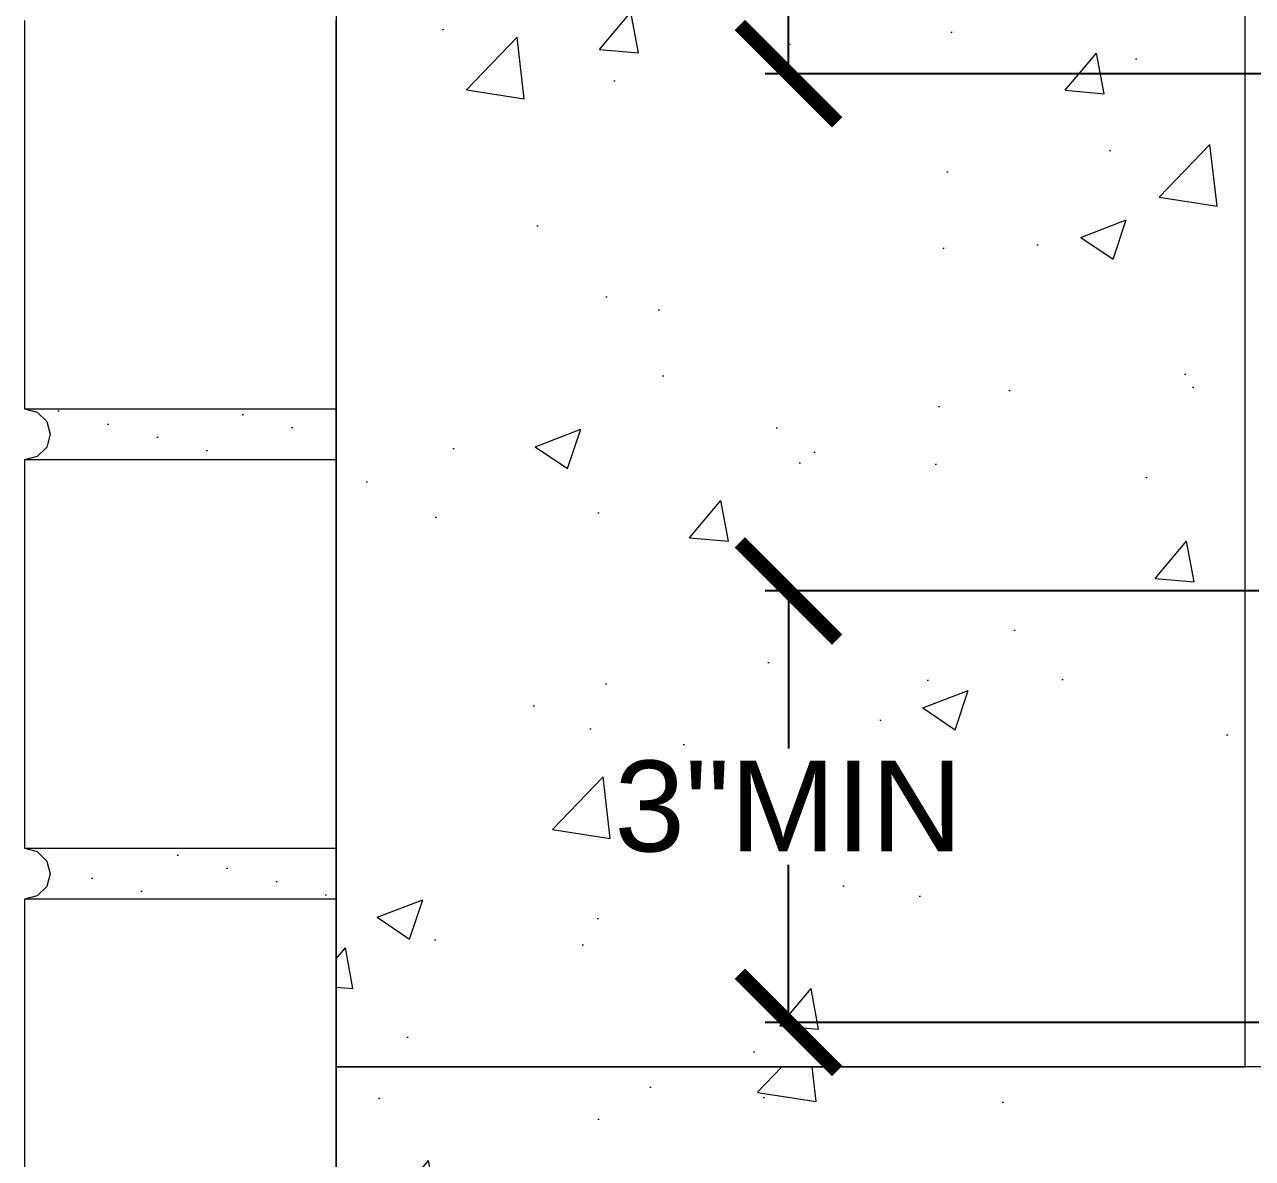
# Model space of a CAD drawing. Header units: inches. Extents: x -0.6 to 87.1, y 0 to 63.4.
# Drawn here: x 0.79 to 10.24, y 23.26 to 31.99 of the extents above; entities that cross this region are included whole.
import ezdxf

# ---------------------------------------------------------------- set-up
doc = ezdxf.new("R2010")
doc.units = ezdxf.units.IN
doc.header["$MEASUREMENT"] = 0
doc.set_wipeout_variables(frame=1)
for name, color, linetype, lineweight in [('Dimensions', 20, 'Continuous', 0), ('Others', 190, 'Continuous', 0), ('Text', 20, 'Continuous', 0)]:
    doc.layers.add(name, color=color, linetype=linetype, lineweight=lineweight)
doc.styles.get("Standard").update_dxf_attribs({"font": 'arial.ttf'})
doc.dimstyles.get("Standard").update_dxf_attribs({"dimtxt": 0.18, "dimasz": 0.18, "dimexe": 0.18, "dimexo": 0.0625, "dimgap": 0.09, "dimtad": 0, "dimtih": 1, "dimtoh": 1, "dimdec": 4, "dimzin": 0, "dimdsep": 46, "dimtxsty": 'Standard', "dimcen": 0.09, "dimadec": 0, "dimazin": 0, "dimtfac": 1, "dimtdec": 4, "dimtofl": 0, "dimtmove": 0, "dimatfit": 3, "dimfxl": 1, "dimtolj": 1, "dimtzin": 0, "dimarcsym": 0})
pattern_1 = [(45, (0, 0), (-0.482183, 0.482183), [0, -0.3937]), (45, (-0.1019, 0.3803), (-0.482183, 0.482183), [0, -0.3937])]

# ---------------------------------------------------------------- blocks, each defined once
blk = doc.blocks.new('CI Tools Brick Wall Section[4]_2', base_point=(-9.4, -22.4094))
at = {"linetype": 'Continuous'}
for points in [[(-7, 4.6772), (-7, 5.0709), (-9.4, 5.0709), (-9.3016, 5.0445), (-9.2295, 4.9724), (-9.2031, 4.874), (-9.2295, 4.7756), (-9.3016, 4.7035), (-9.4, 4.6772)], [(-7, 1.2913), (-7, 1.685), (-9.4, 1.685), (-9.3016, 1.6587), (-9.2295, 1.5866), (-9.2031, 1.4882), (-9.2295, 1.3898), (-9.3016, 1.3177), (-9.4, 1.2913)]]:
    blk.add_wipeout(points, dxfattribs=at).dxf.layer = 'Others'
at = {"layer": 'Others', "linetype": 'Continuous'}
h = blk.add_hatch(dxfattribs=at)
h.set_pattern_fill('PLASTER_0002', color=256, style=0, pattern_type=2)
h.set_pattern_definition(pattern_1)
h.paths.add_polyline_path([(-7, 4.6772), (-7, 5.0709), (-9.4, 5.0709), (-9.3016, 5.0445), (-9.2295, 4.9724), (-9.2031, 4.874), (-9.2295, 4.7756), (-9.3016, 4.7035), (-9.4, 4.6772)])
h = blk.add_hatch(dxfattribs=at)
h.set_pattern_fill('PLASTER_0002', color=256, style=0, pattern_type=2)
h.set_pattern_definition(pattern_1)
h.paths.add_polyline_path([(-7, 1.2913), (-7, 1.685), (-9.4, 1.685), (-9.3016, 1.6587), (-9.2295, 1.5866), (-9.2031, 1.4882), (-9.2295, 1.3898), (-9.3016, 1.3177), (-9.4, 1.2913)])
for p, q in [((-9.4, 8.063), (-9.4, 5.0709)), ((-7, 5.0709), (-7, 8.063)), ((-9.4, 5.0709), (-9.3016, 5.0445)), ((-9.4, 5.0709), (-7, 5.0709)), ((-9.3016, 5.0445), (-9.2295, 4.9724)), ((-7, 4.6772), (-7, 5.0709)), ((-9.2295, 4.9724), (-9.2031, 4.874)), ((-9.2031, 4.874), (-9.2295, 4.7756)), ((-9.2295, 4.7756), (-9.3016, 4.7035)), ((-9.3016, 4.7035), (-9.4, 4.6772)), ((-7, 4.6772), (-9.4, 4.6772)), ((-9.4, 4.6772), (-9.4, 1.685)), ((-7, 1.685), (-7, 4.6772)), ((-9.4, 1.685), (-9.3016, 1.6587)), ((-9.4, 1.685), (-7, 1.685)), ((-9.3016, 1.6587), (-9.2295, 1.5866)), ((-7, 1.2913), (-7, 1.685)), ((-9.2295, 1.5866), (-9.2031, 1.4882)), ((-9.2031, 1.4882), (-9.2295, 1.3898)), ((-9.2295, 1.3898), (-9.3016, 1.3177)), ((-9.3016, 1.3177), (-9.4, 1.2913)), ((-7, 1.2913), (-9.4, 1.2913)), ((-9.4, 1.2913), (-9.4, -1.7008)), ((-7, -1.7008), (-7, 1.2913))]:
    blk.add_line(p, q, dxfattribs=at)
blk = doc.blocks.new('_ArchTick')
at = {"color": 0, "linetype": 'ByBlock', "const_width": 0.15}
blk.add_lwpolyline([(-0.5, -0.5), (0.5, 0.5)], dxfattribs=at)
blk = doc.blocks.new('*D19')
at = {"layer": 'Defpoints', "color": 0, "transparency": 16777216}
for p in [(10.3554, 27.629), (6.6715, 24.3055), (10.3551, 24.3055)]:
    blk.add_point(p, dxfattribs=at)
at = {"layer": 'Dimensions', "color": 0, "lineweight": -2, "transparency": 16777216}
for p, q in [((10.2929, 27.629), (6.4915, 27.629)), ((6.6715, 27.629), (6.6715, 26.4149)), ((6.6715, 24.3055), (6.6715, 25.5196)), ((10.2926, 24.3055), (6.4915, 24.3055))]:
    blk.add_line(p, q, dxfattribs=at)
at = {"layer": 'Dimensions', "color": 0, "lineweight": -2, "transparency": 16777216, "xscale": 0.75, "yscale": 0.75, "zscale": 0.75}
for p, rotation in [((6.6715, 27.629), 90), ((6.6715, 24.3055), 270)]:
    blk.add_blockref('_ArchTick', p, dxfattribs=dict(at, rotation=rotation))
at = {"layer": 'Dimensions', "color": 0, "transparency": 16777216, "insert": (6.6715, 25.9672), "char_height": 0.7, "attachment_point": 5}
blk.add_mtext('\\A1;3"MIN', dxfattribs=at)
blk = doc.blocks.new('*D18')
at = {"layer": 'Defpoints', "color": 0, "transparency": 16777216}
for p in [(6.6715, 61.277), (10.1874, 61.277), (11.2083, 31.6144)]:
    blk.add_point(p, dxfattribs=at)
at = {"layer": 'Text', "color": 0, "lineweight": -2, "transparency": 16777216}
for p, q in [((10.1249, 61.277), (6.4915, 61.277)), ((6.6715, 61.277), (6.6715, 46.4862)), ((6.6715, 31.6144), (6.6715, 45.6029)), ((11.1458, 31.6144), (6.4915, 31.6144))]:
    blk.add_line(p, q, dxfattribs=at)
at = {"layer": 'Text', "color": 0, "lineweight": -2, "transparency": 16777216, "xscale": 0.75, "yscale": 0.75, "zscale": 0.75}
for p, rotation in [((6.6715, 61.277), 90), ((6.6715, 31.6144), 270)]:
    blk.add_blockref('_ArchTick', p, dxfattribs=dict(at, rotation=rotation))
at = {"layer": 'Text', "color": 0, "transparency": 16777216, "insert": (6.6715, 46.0446), "char_height": 0.7, "attachment_point": 5}
blk.add_mtext('\\A1;42" MIN', dxfattribs=at)

msp = doc.modelspace()

# ---------------------------------------------------------------- hatches: boundary and pattern name
at = {"layer": 'Others'}
h = msp.add_hatch(dxfattribs=at)
h.set_pattern_fill('CONCRETE___STRUCTURAL_0002', color=256, style=0, pattern_type=2)
h.set_pattern_definition([(50, (34.2105, 12.7542), (-3.64368, 0.31878), [0.381, -4.191]), (355, (34.2105, 12.7542), (-0.70486, 3.82114), [0.3048, -3.3528]), (100.451, (34.514, 12.7277), (2.93883, 3.50235), [0.3238, -3.5618]), (46.184, (34.2105, 13.7702), (-5.4216, 0.84084), [0.5715, -6.2865]), (96.636, (34.6623, 13.7), (4.7481, 4.9485), [0.4857, -5.3427]), (351.184, (34.2105, 13.77), (4.7481, 4.9485), [0.4572, -5.0292]), (21, (34.7185, 13.5162), (-3.0323, 2.0453), [0.381, -4.191]), (326, (34.7185, 13.5162), (1.23604, 3.68376), [0.3048, -3.3528]), (71.451, (34.9712, 13.3458), (4.26833, 1.63845), [0.3238, -3.5618]), (37.5, (34.2105, 12.7542), (0.06177, 1.6911), [0, -3.31216, 0, -3.4036, 0, -3.3655]), (7.5, (34.2105, 12.7542), (1.33639, 2.00361), [0, -1.94056, 0, -3.23596, 0, -1.2827]), (327.5, (33.0777, 12.7542), (-2.71182, 0.11458), [0, -1.27, 0, -3.9624, 0, -5.2578]), (317.5, (32.5697, 12.7542), (2.96259, 0.50853), [0, -1.651, 0, -2.63144, 0, -3.7338])])
h.paths.add_polyline_path([(3.18738, 1.54636), (10.18738, 1.54636), (10.18738, 15.93176), (58.7295, 15.93176), (58.7295, 23.96209), (10.16808, 23.96209), (3.18738, 23.96209)])

# ---------------------------------------------------------------- linework, layer by layer
at = {"layer": 'Others', "linetype": 'Continuous'}
for p, q in [((3.18738, 32.74949), (3.18738, 28.74949)), ((10.18738, 28.74949), (10.18738, 32.74949)), ((3.18738, 28.74949), (3.18738, 28.35579)), ((10.18738, 28.35579), (10.18738, 28.74949)), ((3.18738, 28.35579), (3.18738, 24.35579)), ((10.18738, 24.35579), (10.18738, 28.35579)), ((3.18738, 24.35579), (3.18738, 23.96209)), ((10.18738, 23.96209), (10.18738, 24.35579))]:
    msp.add_line(p, q, dxfattribs=at)
at = {"layer": 'Others', "flags": 128}
msp.add_lwpolyline([(3.18738, 1.54636), (10.18738, 1.54636), (10.18738, 15.93176), (58.7295, 15.93176), (58.7295, 23.96209), (10.16808, 23.96209), (3.18738, 23.96209)], close=True, dxfattribs=at)

# ---------------------------------------------------------------- dimensions: what is measured, and where the dimension line sits
at = {"layer": 'Dimensions'}
dim = msp.add_linear_dim(base=(6.6715, 24.30546), p1=(10.35538, 27.62901), p2=(10.35511, 24.30546), angle=90, text='3"MIN', dimstyle='Standard', override={"dimtxt": 0.7, "dimasz": 0.75, "dimblk1": 'ArchTick', "dimblk2": 'ArchTick', "dimsah": 1}, dxfattribs=at)
dim.commit()
dim.dimension.update_dxf_attribs({"geometry": '*D19', "text_midpoint": (6.6715, 25.96723)})
at = {"layer": 'Text'}
dim = msp.add_linear_dim(base=(6.6715, 61.27705), p1=(11.20828, 31.61438), p2=(10.18738, 61.27705), angle=90, text='42" MIN', dimstyle='Standard', override={"dimtxt": 0.7, "dimasz": 0.75, "dimblk1": 'ArchTick', "dimblk2": 'ArchTick', "dimsah": 1}, dxfattribs=at)
dim.commit()
dim.dimension.update_dxf_attribs({"geometry": '*D18', "text_midpoint": (6.6715, 46.04457), "dimtype": 160})

# ---------------------------------------------------------------- next in the draw order: block references
at = {"layer": 'Others', "linetype": 'Continuous'}
msp.add_blockref('CI Tools Brick Wall Section[4]_2', (0.78738, 1.55264), dxfattribs=at)

# ---------------------------------------------------------------- next in the draw order: hatches: boundary and pattern name
at = {"layer": 'Others'}
h = msp.add_hatch(dxfattribs=at)
h.set_pattern_fill('AR-CONC', color=256, scale=0.5, style=0)
h.set_pattern_definition([(50, (10.1874, 23.962), (3.5863, -0.31376), [0.375, -4.125]), (355, (10.1874, 23.962), (-0.69376, 3.76096), [0.3, -3.3]), (100.451, (10.4862, 23.936), (2.89254, 3.4472), [0.3187, -3.5057]), (46.184, (10.1874, 24.962), (5.3362, -0.8276), [0.5625, -6.1875]), (96.636, (10.632, 24.893), (4.6733, 4.8706), [0.47805, -5.2586]), (351.184, (10.1874, 24.962), (4.6733, 4.8706), [0.45, -4.95]), (21, (10.6874, 24.712), (2.98454, -2.0131), [0.375, -4.125]), (326, (10.6874, 24.712), (1.21658, 3.62575), [0.3, -3.3]), (71.451, (10.936, 24.5443), (4.2011, 1.61266), [0.3187, -3.5057]), (37.5, (10.1874, 23.9621), (0.0608, 1.66447), [0, -3.26, 0, -3.35, 0, -3.3125]), (7.5, (10.1874, 23.962), (1.31535, 1.97206), [0, -1.91, 0, -3.185, 0, -1.2625]), (327.5, (9.0724, 23.9621), (2.66911, -0.112774), [0, -1.25, 0, -3.9, 0, -5.175]), (317.5, (8.5724, 23.962), (2.91593, 0.50052), [0, -1.625, 0, -2.59, 0, -3.675])])
h.paths.add_polyline_path([(3.18738, 23.96209), (10.18738, 23.96209), (10.18738, 59.11169), (3.18738, 59.11169)])

# ---------------------------------------------------------------- next in the draw order: linework, layer by layer
msp.add_lwpolyline([(3.18738, 23.96209), (10.18738, 23.96209), (10.18738, 59.11169), (3.18738, 59.11169)], close=True, dxfattribs=at)

doc.saveas('drawing.dxf')
